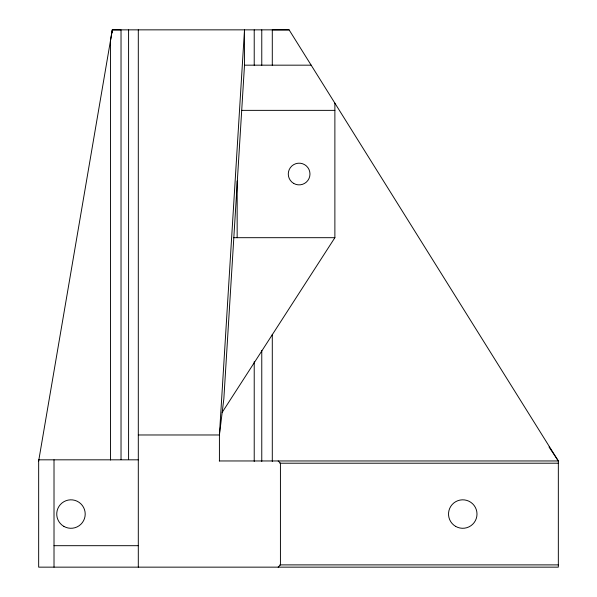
<?xml version="1.0" encoding="UTF-8"?>
<svg xmlns="http://www.w3.org/2000/svg" width="597" height="597" viewBox="0 0 597 597"><rect width="100%" height="100%" fill="white"/><g stroke="black" fill="none" stroke-linecap="round" stroke-linejoin="round"><path stroke-width="0.9" d="M138.303 434.974L219.42 434.974L244.501 29.85L244.501 65.222L223.845 398.789L219.42 434.974L219.42 460.959M138.303 459.824L38.663 459.824L38.663 567.15L558.337 567.15L558.337 460.959L289.097 29.85L112.318 29.85L110.512 40.432L110.512 460.026M38.663 460.959L112.318 29.85L121.027 29.88L121.027 459.563M222.181 412.378L334.88 237.688L334.88 103.147M278.165 567.15L280.426 564.889L280.426 463.212L278.165 460.959M289.097 29.85L272.292 29.88L272.292 65.304M244.501 65.17L311.164 65.17M241.703 110.363L334.88 110.363M233.434 237.688L334.88 237.688M219.293 460.959L558.337 460.959L549.031 446.996M279.874 463.212L558.337 463.212M54.014 545.688L138.303 545.688M279.874 564.889L558.337 564.889M272.292 334.335L272.292 461.429M261.77 29.88L261.77 65.304M261.77 350.514L261.77 461.429M254.218 29.88L254.218 65.304M254.218 361.7L254.218 461.429M237.158 180.995L237.158 237.688M138.303 29.85L138.303 567.15M128.586 29.88L128.586 459.563M112.318 29.85L112.318 32.626M54.014 459.824L54.014 567.15M63.857 526.382A14.231 14.231 0 0 0 85.207 514.054A14.231 14.231 0 0 0 63.857 501.726A14.231 14.231 0 0 0 63.857 526.382M455.645 526.382A14.231 14.231 0 0 0 476.996 514.054A14.231 14.231 0 0 0 455.645 501.726A14.231 14.231 0 0 0 455.645 526.382M293.709 183.421A10.843 10.843 0 0 0 309.977 174.025A10.843 10.843 0 0 0 293.709 164.63A10.843 10.843 0 0 0 293.709 183.421"/></g></svg>
